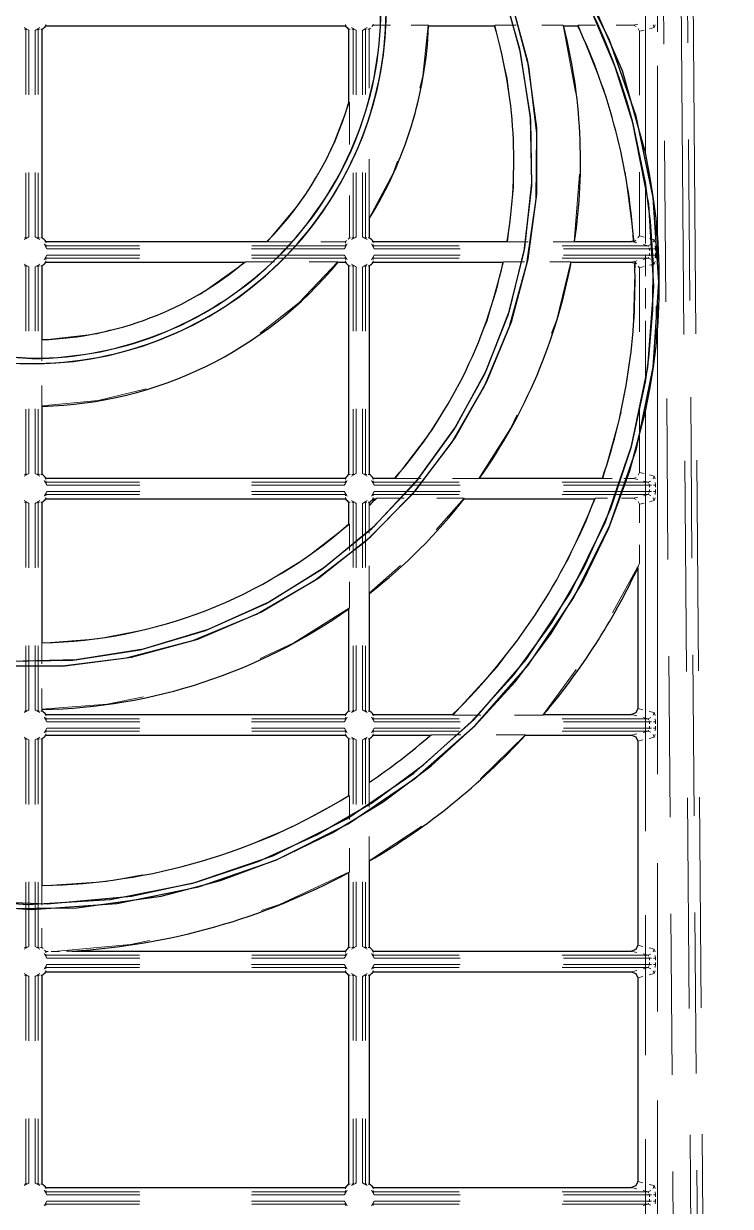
# Model space of a CAD drawing. Header units: millimetres. Extents: x 0 to 1989, y -338 to 950.
# Drawn here: x 420.7 to 537.3, y 606.2 to 801.2 of the extents above; entities that cross this region are included whole.
import ezdxf

# ---------------------------------------------------------------- set-up
doc = ezdxf.new("R2010")
doc.units = ezdxf.units.MM
doc.layers.add('DETAIL', color=8, linetype='Continuous')
doc.layers.add('FINE', color=9, linetype='Continuous')

msp = doc.modelspace()

# ---------------------------------------------------------------- linework, layer by layer
at = {"layer": 'DETAIL', "lineweight": 25}
for p, q in [((423.76, 765.87), (423.76, 800.29)), ((424.35, 800.88), (473.77, 800.88)), ((474.36, 788.26), (474.36, 800.29)), ((487.5, 800.88), (498.37, 800.88)), ((509.77, 800.88), (512.12, 800.88)), ((477.76, 765.87), (477.76, 769.12)), ((424.35, 765.28), (460.83, 765.28)), ((478.35, 765.28), (500.44, 765.28)), ((511.58, 765.28), (520.99, 765.28)), ((521.33, 765.34), (520.99, 765.28)), ((423.76, 749.11), (423.76, 761.29)), ((424.35, 761.88), (457.15, 761.88)), ((472.57, 761.88), (473.77, 761.88)), ((474.36, 726.87), (474.36, 761.29)), ((478.35, 761.88), (499.79, 761.88)), ((511.01, 761.88), (520.99, 761.88)), ((520.99, 761.88), (521.51, 761.74)), ((423.76, 726.87), (423.76, 738.1)), ((424.35, 726.28), (473.77, 726.28)), ((478.35, 726.28), (481.93, 726.28)), ((495.92, 726.28), (516.17, 726.28)), ((423.76, 699.1), (423.76, 722.29)), ((474.36, 718.71), (474.36, 722.29)), ((477.76, 721.85), (477.76, 722.29)), ((478.35, 722.88), (478.79, 722.88)), ((493.39, 722.88), (514.94, 722.88)), ((522, 711.44), (522, 688.28)), ((477.76, 687.87), (477.76, 707.25)), ((474.36, 687.87), (474.36, 704.73)), ((423.76, 687.87), (423.76, 688.1)), ((424.35, 687.28), (473.77, 687.28)), ((478.35, 687.28), (491.46, 687.28)), ((506.48, 687.28), (520.99, 687.28)), ((423.76, 659.1), (423.76, 683.29)), ((474.36, 673.94), (474.36, 683.29)), ((477.76, 676.13), (477.76, 683.29)), ((503.49, 683.88), (520.99, 683.88)), ((522, 682.89), (522, 649.28)), ((477.76, 648.87), (477.76, 663.15)), ((474.36, 648.87), (474.36, 661.24)), ((428.68, 648.28), (473.77, 648.28)), ((478.35, 648.28), (520.99, 648.28)), ((424.35, 644.88), (473.77, 644.88)), ((474.36, 609.87), (474.36, 644.29)), ((477.76, 609.87), (477.76, 644.29)), ((522, 643.89), (522, 610.28)), ((424.35, 609.28), (473.77, 609.28)), ((478.35, 609.28), (520.99, 609.28))]:
    msp.add_line(p, q, dxfattribs=at)
for points in [[(422.06, 746, 0.414214), (479.64, 803.58, 0.414214), (422.06, 861.16, 0.414214), (364.48, 803.58), (365.01, 795.81), (366.55, 788.35), (369.04, 781.26), (372.39, 774.62), (376.54, 768.49), (381.43, 762.95), (386.97, 758.07), (393.09, 753.91), (399.74, 750.56), (406.83, 748.07), (414.29, 746.53)], [(422.06, 746.03, 0.414214), (479.61, 803.58, 0.414214), (422.06, 861.13, 0.414214), (364.51, 803.58), (365.04, 795.82), (366.58, 788.36), (369.06, 781.27), (372.41, 774.63), (376.56, 768.5), (381.44, 762.97), (386.98, 758.09), (393.11, 753.93), (399.75, 750.58), (406.83, 748.1), (414.3, 746.56)]]:
    msp.add_lwpolyline(points, format="xyb", close=True, dxfattribs=at)
for points in [[(403.66, 859.06, 0.414214), (366.58, 785.18, 0.414213), (440.46, 748.11, 0.414213), (477.54, 821.98, 0.236853), (440.46, 859.06)], [(404.2, 859.21, 0.414214), (366.44, 785.72, 0.414216), (439.92, 747.96, 0.414215), (477.68, 821.45, 0.241883), (439.92, 859.21)], [(407.98, 656.96), (421.35, 655.99), (434.94, 656.81), (448.62, 659.5), (461.81, 664.01), (473.99, 670.1), (485.07, 677.63), (494.98, 686.44), (503.6, 696.38), (510.88, 707.31), (516.7, 719.08), (521, 731.52), (523.68, 744.5), (524.65, 757.87), (523.84, 771.46), (521.14, 785.14, 0.267903), (448.62, 857.66)], [(416.59, 695.3), (427.49, 695.3), (438.47, 696.76), (449.41, 699.74), (459.85, 704.17), (469.38, 709.83), (477.93, 716.59), (485.45, 724.32), (491.87, 732.89), (497.13, 742.19), (501.17, 752.07), (503.92, 762.42), (505.34, 773.11), (505.35, 784.01), (503.89, 795), (500.9, 805.93, 0.229634)], [(415.76, 695.39), (426.66, 695.27), (437.65, 696.62), (448.62, 699.5), (459.1, 703.82), (468.68, 709.38), (477.29, 716.05), (484.89, 723.7), (491.39, 732.21), (496.74, 741.45), (500.87, 751.29), (503.73, 761.61), (505.25, 772.29), (505.37, 783.18), (504.02, 794.17), (501.14, 805.14, 0.234883)], [(423.76, 800.29, 0.073471), (424.35, 800.88)], [(473.77, 800.88, 0.073509), (474.36, 800.29)], [(477.76, 769.12, 0.128937), (487.5, 800.88)], [(500.44, 765.28, 0.113601), (498.37, 800.88)], [(511.58, 765.28, 0.099449), (509.77, 800.88)], [(521.33, 765.34, 0.093062), (512.12, 800.88)], [(460.83, 765.28, 0.124211), (474.36, 788.26)], [(525.02, 748.04, 0.051047), (525.02, 769.12)], [(424.35, 765.28, 0.073393), (423.76, 765.87)], [(478.35, 765.28, 0.07365), (477.76, 765.87)], [(423.76, 738.1, 0.217001), (472.57, 761.88)], [(423.76, 749.11, 0.168677), (457.15, 761.88)], [(423.76, 761.29, 0.073581), (424.35, 761.88)], [(473.77, 761.88, 0.073324), (474.36, 761.29)], [(477.76, 761.29, 0.073616), (478.35, 761.88)], [(478.35, 726.28, 0.073719), (477.76, 726.87), (477.76, 761.29)], [(481.93, 726.28, 0.127277), (499.79, 761.88)], [(495.92, 726.28, 0.108069), (511.01, 761.88)], [(516.17, 726.28, 0.090845), (521.51, 761.74)], [(424.35, 726.28, 0.073463), (423.76, 726.87)], [(474.36, 726.87, 0.073419), (473.77, 726.28)], [(423.76, 722.29, 0.073627), (424.35, 722.88)], [(424.35, 722.88), (473.77, 722.88, 0.073509), (474.36, 722.29)], [(477.76, 721.85, 0.004449), (478.79, 722.88)], [(477.76, 722.29, 0.073662), (478.35, 722.88)], [(477.76, 707.25, 0.061288), (493.39, 722.88)], [(491.46, 687.28, 0.108408), (514.94, 722.88)], [(423.76, 699.1, 0.175945), (474.36, 718.71)], [(506.48, 687.28, 0.06525), (522, 711.44)], [(423.76, 688.1, 0.150469), (474.36, 704.73)], [(424.35, 687.28, 0.073324), (423.76, 687.87)], [(474.36, 687.87, 0.073639), (473.77, 687.28)], [(478.35, 687.28, 0.07358), (477.76, 687.87)], [(423.76, 683.29, 0.073361), (424.35, 683.88)], [(424.35, 683.88), (473.77, 683.88, 0.073463), (474.36, 683.29)], [(477.76, 676.13, 0.031872), (487.79, 683.88)], [(477.76, 683.29, 0.073396), (478.35, 683.88), (487.79, 683.88)], [(477.76, 663.15, 0.075179), (503.49, 683.88)], [(423.76, 659.1, 0.134911), (474.36, 673.94)], [(428.68, 648.28, 0.108704), (474.36, 661.24)], [(474.36, 648.87, 0.073373), (473.77, 648.28)], [(478.35, 648.28, 0.07365), (477.76, 648.87)], [(423.76, 609.87), (423.76, 644.29, 0.073581), (424.35, 644.88)], [(473.77, 644.88, 0.073555), (474.36, 644.29)], [(477.76, 644.29, 0.073616), (478.35, 644.88)], [(424.35, 609.28, 0.073463), (423.76, 609.87)], [(474.36, 609.87, 0.073419), (473.77, 609.28)], [(478.35, 609.28, 0.073719), (477.76, 609.87)]]:
    msp.add_lwpolyline(points, format="xyb", dxfattribs=at)
for points in [[(523.29, 775), (521.23, 784.71), (518.27, 794.07), (514.47, 803.03), (509.86, 811.54), (504.49, 819.55), (498.4, 827.01), (491.65, 833.87), (484.27, 840.08), (476.32, 845.59), (467.82, 850.35), (458.84, 854.31), (449.41, 857.42)], [(408.04, 656.11), (422.06, 655.16), (436.08, 656.11), (449.54, 658.86), (462.29, 663.3), (474.24, 669.29), (485.24, 676.73), (495.17, 685.47), (503.92, 695.41), (511.35, 706.41), (517.35, 718.35), (521.78, 731.11), (524.54, 744.56), (525.48, 758.58), (524.53, 772.54), (521.76, 785.94), (517.3, 798.68), (511.28, 810.61)], [(523.29, 779.89), (519.48, 793.42), (514.01, 806.02)], [(417.87, 696.1), (428.83, 696.27), (439.92, 697.96), (450.69, 701.12), (460.7, 705.59), (469.88, 711.25), (478.16, 717.99), (485.45, 725.68), (491.68, 734.22), (496.78, 743.47), (500.68, 753.33), (503.29, 763.67), (504.55, 774.39), (504.37, 785.35), (502.68, 796.45), (500.59, 804.12)], [(418.42, 696.1), (429.38, 696.35), (440.46, 698.11), (451.2, 701.34), (461.18, 705.87), (470.32, 711.59), (478.55, 718.39), (485.78, 726.13), (491.96, 734.7), (497, 743.99), (500.82, 753.87), (503.36, 764.23), (504.55, 774.94), (504.3, 785.9), (502.54, 796.98), (500.42, 804.55)], [(525.02, 769.12), (524.51, 773.05), (523.96, 776.46), (523.29, 779.89)], [(523.29, 742.17), (523.85, 746.13), (524.49, 754.1), (524.53, 762.16), (524.11, 768.6), (523.29, 775)], [(523.29, 737.28), (524.05, 741.2), (524.59, 744.62), (525.02, 748.04)], [(411, 656.61), (424.6, 656.05), (438.48, 657.35), (449.14, 659.67), (459.36, 663.06), (469.08, 667.46), (478.22, 672.81), (486.73, 679.05), (494.54, 686.1), (501.6, 693.91), (507.83, 702.42), (513.18, 711.57), (517.58, 721.28), (520.97, 731.5), (523.29, 742.17)], [(415.71, 655.31), (429.44, 655.39), (443.36, 657.35), (453.19, 659.93), (462.61, 663.42), (471.57, 667.76), (480.01, 672.92), (487.91, 678.83), (495.19, 685.46), (501.81, 692.74), (507.72, 700.63), (512.88, 709.08), (517.22, 718.03), (520.71, 727.45), (523.29, 737.28)], [(522, 688.28), (521.71, 687.57), (520.99, 687.28)], [(520.99, 683.88), (521.71, 683.59), (522, 682.89)], [(522, 649.28), (521.71, 648.57), (520.99, 648.28)], [(478.35, 644.88), (520.99, 644.88), (521.71, 644.59), (522, 643.89)], [(522, 610.28), (521.71, 609.57), (520.99, 609.28)]]:
    msp.add_lwpolyline(points, dxfattribs=at)
at = {"layer": 'FINE', "lineweight": 9}
for p, q in [((530.76, 854.26), (531.59, 750.07)), ((526.1, 824.38), (526.31, 797.82)), ((530.27, 798.05), (530.06, 824.6)), ((525.27, 809.19), (525.27, 799.87)), ((523.29, 779.89), (523.29, 803.69)), ((420.76, 800.56), (421.54, 800.14)), ((420.83, 800.29), (421.04, 800.29)), ((421.04, 800.29), (421.04, 789.53)), ((421.54, 800.14), (421.38, 800.17)), ((421.54, 789.48), (421.54, 800.14)), ((422.58, 800.14), (423.36, 800.56)), ((422.58, 800.14), (422.58, 789.48)), ((423.08, 789.53), (423.08, 800.29)), ((423.29, 800.29), (423.08, 800.29)), ((423.76, 800.29), (423.55, 800.29)), ((424.35, 801.1), (424.35, 800.88)), ((473.77, 800.88), (473.77, 801.1)), ((474.36, 800.29), (474.57, 800.29)), ((474.76, 800.56), (475.54, 800.14)), ((474.83, 800.29), (475.04, 800.29)), ((475.04, 800.29), (475.04, 789.53)), ((475.54, 800.14), (475.38, 800.17)), ((475.54, 789.48), (475.54, 800.14)), ((476.58, 800.14), (477.36, 800.56)), ((476.58, 800.14), (476.58, 789.48)), ((477.08, 789.53), (477.08, 800.29)), ((477.27, 800.29), (477.08, 800.29)), ((477.69, 800.29), (477.5, 800.29)), ((477.69, 800.29), (477.91, 800.48)), ((477.69, 790.55), (477.69, 800.29)), ((478.16, 800.73), (478.36, 800.95)), ((478.35, 801.14), (478.36, 800.95)), ((478.36, 800.95), (481.19, 800.95)), ((484.6, 800.95), (487.44, 800.95)), ((487.46, 800.93), (487.44, 800.95)), ((487.5, 800.88), (487.48, 800.91)), ((498.37, 800.88), (498.38, 800.91)), ((498.4, 800.93), (498.42, 800.95)), ((498.42, 800.95), (501.94, 800.95)), ((506.16, 800.95), (509.68, 800.95)), ((509.68, 800.95), (511.73, 789.89)), ((509.71, 800.93), (509.68, 800.95)), ((509.77, 800.88), (509.74, 800.91)), ((512.12, 800.88), (512.13, 800.91)), ((512.15, 800.93), (512.16, 800.95)), ((512.16, 800.95), (516.44, 790.18)), ((512.16, 800.95), (515.01, 800.95)), ((518.43, 800.95), (521.28, 800.95)), ((522.04, 801.14), (521.28, 800.95)), ((521.72, 800.77), (521.28, 800.95)), ((522.28, 799.96), (522.1, 800.4)), ((522.28, 799.96), (523.05, 800.15)), ((522.28, 799.96), (522.28, 789.41)), ((523.96, 800.38), (524.73, 800.57)), ((524.73, 800.57), (524.55, 801)), ((524.73, 800.57), (524.87, 801.02)), ((474.43, 788.25), (471.4, 780.38)), ((474.38, 788.26), (474.36, 788.26)), ((474.43, 788.25), (474.41, 788.25)), ((474.43, 781.26), (474.43, 788.25)), ((530.61, 755.56), (530.4, 782.12)), ((526.44, 781.89), (526.65, 755.34)), ((477.69, 769.14), (477.69, 778.87)), ((421.04, 776.63), (421.04, 765.87)), ((421.54, 766.03), (421.54, 776.69)), ((422.58, 776.69), (422.58, 766.03)), ((423.08, 765.87), (423.08, 776.63)), ((475.04, 776.63), (475.04, 765.87)), ((475.54, 766.03), (475.54, 776.69)), ((476.58, 776.69), (476.58, 766.03)), ((477.08, 765.87), (477.08, 776.63)), ((512.42, 776.42), (511.5, 765.21)), ((519.92, 776.72), (521.41, 765.22)), ((522.28, 776.75), (522.28, 766.21)), ((523.29, 764.95), (523.29, 775)), ((474.43, 765.88), (474.43, 772.87)), ((466.28, 771.67), (460.86, 765.21)), ((477.69, 769.14), (477.71, 769.13)), ((477.74, 769.12), (477.76, 769.12)), ((525.02, 762.53), (525.02, 769.12)), ((421.54, 766.03), (420.76, 765.6)), ((421.04, 765.87), (420.83, 765.87)), ((422.58, 766.03), (422.74, 765.99)), ((423.36, 765.6), (422.58, 766.03)), ((423.08, 765.87), (423.29, 765.87)), ((423.55, 765.87), (423.76, 765.87)), ((424.51, 764.1), (424.08, 764.88)), ((424.35, 765.07), (424.35, 765.28)), ((424.35, 764.6), (424.35, 764.81)), ((439.8, 764.6), (424.35, 764.6)), ((473.77, 764.6), (458.33, 764.6)), ((460.83, 765.28), (460.84, 765.26)), ((460.85, 765.23), (460.86, 765.21)), ((460.86, 765.21), (464.89, 765.21)), ((469.73, 765.21), (473.77, 765.21)), ((474.04, 764.88), (473.61, 764.1)), ((473.96, 765.44), (473.77, 765.21)), ((473.77, 765.21), (473.77, 765.02)), ((473.77, 764.79), (473.77, 764.6)), ((474.43, 765.88), (474.21, 765.69)), ((474.62, 765.88), (474.43, 765.88)), ((475.54, 766.03), (474.76, 765.6)), ((475.04, 765.87), (474.85, 765.88)), ((476.58, 766.03), (476.74, 765.99)), ((477.36, 765.6), (476.58, 766.03)), ((477.08, 765.87), (477.29, 765.87)), ((477.55, 765.87), (477.76, 765.87)), ((478.51, 764.1), (478.08, 764.88)), ((478.35, 765.07), (478.35, 765.28)), ((500.44, 765.28), (500.46, 765.26)), ((500.48, 765.23), (500.5, 765.21)), ((500.5, 765.21), (503.94, 765.21)), ((508.06, 765.21), (511.5, 765.21)), ((511.52, 765.23), (511.5, 765.21)), ((511.58, 765.28), (511.55, 765.26)), ((520.99, 765.28), (521.85, 765.07)), ((521.33, 765.34), (521.36, 765.3)), ((522.01, 765.9), (522.28, 766.21)), ((523.05, 766.02), (522.28, 766.21)), ((523.74, 764.6), (524.18, 764.78)), ((523.74, 764.6), (523.8, 764.44)), ((524.73, 765.6), (523.96, 765.79)), ((524.55, 765.16), (524.73, 765.6)), ((524.87, 765.14), (524.73, 765.6)), ((524.93, 764.1), (524.9, 764.57)), ((424.08, 762.28), (424.51, 763.06)), ((424.35, 762.56), (439.8, 762.56)), ((424.35, 762.56), (424.35, 762.35)), ((424.51, 763.06), (424.47, 762.91)), ((424.51, 764.1), (439.85, 764.1)), ((439.85, 763.06), (424.51, 763.06)), ((458.27, 764.1), (473.61, 764.1)), ((473.61, 763.06), (458.27, 763.06)), ((458.33, 762.56), (473.77, 762.56)), ((473.61, 764.1), (473.65, 764.26)), ((473.61, 763.06), (474.04, 762.28)), ((473.77, 762.35), (473.77, 762.56)), ((478.08, 762.28), (478.51, 763.06)), ((478.35, 762.56), (478.35, 762.35)), ((478.35, 762.56), (492.54, 762.56)), ((478.51, 763.06), (478.47, 762.91)), ((478.51, 764.1), (492.7, 764.1)), ((492.7, 763.06), (478.51, 763.06)), ((523.94, 763.06), (509.74, 763.06)), ((523.29, 759.59), (523.29, 762.94)), ((523.8, 762.72), (523.74, 762.56)), ((524.18, 762.38), (523.74, 762.56)), ((523.88, 764.26), (523.94, 764.1)), ((523.94, 763.06), (523.88, 762.91)), ((524.25, 764.1), (523.94, 764.1)), ((523.94, 763.39), (523.94, 763.06)), ((524.25, 763.06), (523.94, 763.06)), ((524.93, 764.1), (524.62, 764.1)), ((524.93, 763.06), (524.62, 763.06)), ((524.9, 762.59), (524.93, 763.06)), ((524.93, 763.78), (524.93, 764.1)), ((524.93, 763.06), (524.93, 763.39)), ((420.76, 761.56), (421.54, 761.14)), ((420.83, 761.29), (421.04, 761.29)), ((421.04, 761.29), (421.04, 750.53)), ((421.54, 761.14), (421.38, 761.17)), ((421.54, 750.48), (421.54, 761.14)), ((422.58, 761.14), (423.36, 761.56)), ((422.58, 761.14), (422.58, 750.48)), ((423.08, 750.53), (423.08, 761.29)), ((423.29, 761.29), (423.08, 761.29)), ((423.76, 761.29), (423.55, 761.29)), ((424.35, 762.1), (424.35, 761.88)), ((457.15, 761.88), (457.21, 761.91)), ((457.28, 761.93), (457.34, 761.95)), ((457.34, 761.95), (462.09, 761.95)), ((467.79, 761.95), (472.54, 761.95)), ((472.55, 761.93), (472.54, 761.95)), ((472.57, 761.88), (472.56, 761.91)), ((473.77, 761.88), (473.77, 762.1)), ((474.36, 761.29), (474.57, 761.29)), ((474.76, 761.56), (475.54, 761.14)), ((474.83, 761.29), (475.04, 761.29)), ((475.04, 761.29), (475.04, 750.53)), ((475.54, 761.14), (475.38, 761.17)), ((475.54, 750.48), (475.54, 761.14)), ((476.58, 761.14), (477.36, 761.56)), ((476.58, 761.14), (476.58, 750.48)), ((477.29, 761.29), (477.08, 761.29)), ((477.08, 750.53), (477.08, 761.29)), ((477.76, 761.29), (477.55, 761.29)), ((478.35, 762.1), (478.35, 761.88)), ((499.79, 761.88), (499.81, 761.91)), ((499.85, 761.93), (499.87, 761.95)), ((499.87, 761.95), (503.33, 761.95)), ((507.49, 761.95), (510.95, 761.95)), ((510.97, 761.93), (510.95, 761.95)), ((511.01, 761.88), (510.99, 761.91)), ((521.85, 762.1), (520.99, 761.88)), ((521.57, 761.91), (521.26, 750.58)), ((521.53, 761.79), (521.51, 761.74)), ((521.57, 761.91), (521.55, 761.86)), ((521.8, 761.61), (521.57, 761.91)), ((522.28, 760.96), (522.06, 761.25)), ((522.28, 760.96), (523.05, 761.15)), ((522.28, 760.96), (522.28, 750.41)), ((523.96, 761.38), (524.73, 761.57)), ((524.73, 761.57), (524.55, 762)), ((524.73, 761.57), (524.87, 762.02)), ((523.29, 754.23), (523.29, 757.58)), ((525.02, 748.04), (525.02, 754.63)), ((523.29, 742.17), (523.29, 752.22)), ((423.69, 749.04), (423.71, 749.06)), ((423.69, 745.64), (423.69, 749.04)), ((423.74, 749.09), (423.76, 749.11)), ((423.69, 738.17), (423.69, 741.57)), ((526.78, 739.4), (526.99, 712.85)), ((530.95, 713.07), (530.74, 739.63)), ((421.04, 737.63), (421.04, 726.87)), ((421.54, 727.03), (421.54, 737.69)), ((422.58, 737.69), (422.58, 727.03)), ((423.08, 726.87), (423.08, 737.63)), ((423.69, 738.17), (423.71, 738.15)), ((423.74, 738.13), (423.76, 738.1)), ((475.04, 737.63), (475.04, 726.87)), ((475.54, 727.03), (475.54, 737.69)), ((476.58, 737.69), (476.58, 727.03)), ((477.08, 726.87), (477.08, 737.63)), ((522.28, 737.75), (522.28, 727.21)), ((523.29, 668.03), (523.29, 737.28)), ((519.25, 737.13), (516.22, 726.21)), ((530.05, 694.39), (529.78, 729.12)), ((531.76, 729.24), (532.03, 694.51)), ((421.54, 727.03), (420.76, 726.6)), ((421.04, 726.87), (420.83, 726.87)), ((422.58, 727.03), (422.74, 726.99)), ((423.36, 726.6), (422.58, 727.03)), ((423.08, 726.87), (423.29, 726.87)), ((423.55, 726.87), (423.76, 726.87)), ((424.51, 725.1), (424.08, 725.88)), ((424.35, 726.07), (424.35, 726.28)), ((424.35, 725.6), (424.35, 725.81)), ((439.8, 725.6), (424.35, 725.6)), ((473.77, 725.6), (458.33, 725.6)), ((474.04, 725.88), (473.61, 725.1)), ((473.77, 726.28), (473.77, 726.07)), ((473.77, 725.81), (473.77, 725.6)), ((474.57, 726.87), (474.36, 726.87)), ((475.54, 727.03), (474.76, 726.6)), ((475.04, 726.87), (474.83, 726.87)), ((476.58, 727.03), (476.74, 726.99)), ((477.36, 726.6), (476.58, 727.03)), ((477.08, 726.87), (477.29, 726.87)), ((477.55, 726.87), (477.76, 726.87)), ((478.51, 725.1), (478.08, 725.88)), ((478.35, 726.07), (478.35, 726.28)), ((478.35, 725.6), (478.35, 725.81)), ((492.54, 725.6), (478.35, 725.6)), ((481.93, 726.28), (481.94, 726.26)), ((481.96, 726.23), (481.97, 726.21)), ((481.97, 726.21), (486.28, 726.21)), ((491.46, 726.21), (495.78, 726.21)), ((495.82, 726.23), (495.78, 726.21)), ((495.92, 726.28), (495.87, 726.26)), ((516.17, 726.28), (516.19, 726.26)), ((516.21, 726.23), (516.22, 726.21)), ((516.22, 726.21), (517.8, 726.21)), ((521.28, 726.21), (521.72, 726.39)), ((522.1, 726.76), (522.28, 727.21)), ((523.05, 727.02), (522.28, 727.21)), ((523.74, 725.6), (524.18, 725.78)), ((523.74, 725.6), (523.8, 725.44)), ((524.73, 726.6), (523.96, 726.79)), ((524.55, 726.16), (524.73, 726.6)), ((524.87, 726.14), (524.73, 726.6)), ((524.93, 725.1), (524.9, 725.57)), ((424.08, 723.28), (424.51, 724.06)), ((424.35, 723.56), (439.8, 723.56)), ((424.35, 723.56), (424.35, 723.35)), ((424.51, 724.06), (424.47, 723.91)), ((424.51, 725.1), (439.85, 725.1)), ((439.85, 724.06), (424.51, 724.06)), ((458.27, 725.1), (473.61, 725.1)), ((473.61, 724.06), (458.27, 724.06)), ((458.33, 723.56), (473.77, 723.56)), ((473.61, 725.1), (473.65, 725.26)), ((473.61, 724.06), (474.04, 723.28)), ((473.77, 723.35), (473.77, 723.56)), ((478.08, 723.28), (478.51, 724.06)), ((478.35, 723.56), (492.54, 723.56)), ((478.35, 723.56), (478.35, 723.35)), ((478.51, 724.06), (478.47, 723.91)), ((478.51, 725.1), (492.7, 725.1)), ((492.7, 724.06), (478.51, 724.06)), ((509.56, 723.56), (523.74, 723.56)), ((509.74, 725.1), (523.94, 725.1)), ((523.74, 723.56), (522.97, 723.37)), ((523.8, 723.72), (523.74, 723.56)), ((524.18, 723.38), (523.74, 723.56)), ((523.88, 725.26), (523.94, 725.1)), ((523.94, 724.06), (523.88, 723.91)), ((524.25, 725.1), (523.94, 725.1)), ((523.94, 725.1), (523.94, 724.78)), ((524.25, 724.06), (523.94, 724.06)), ((524.93, 725.1), (524.62, 725.1)), ((524.93, 724.06), (524.62, 724.06)), ((524.9, 723.59), (524.93, 724.06)), ((524.93, 724.78), (524.93, 725.1)), ((524.93, 724.06), (524.93, 724.39)), ((420.76, 722.56), (421.54, 722.14)), ((420.83, 722.29), (421.04, 722.29)), ((421.04, 722.29), (421.04, 711.53)), ((421.54, 722.14), (421.38, 722.17)), ((421.54, 711.48), (421.54, 722.14)), ((422.58, 722.14), (423.36, 722.56)), ((422.58, 722.14), (422.58, 711.48)), ((423.08, 711.53), (423.08, 722.29)), ((423.29, 722.29), (423.08, 722.29)), ((423.76, 722.29), (423.55, 722.29)), ((424.35, 723.1), (424.35, 722.88)), ((473.77, 722.88), (473.77, 723.1)), ((474.36, 722.29), (474.57, 722.29)), ((474.76, 722.56), (475.54, 722.14)), ((474.83, 722.29), (475.04, 722.29)), ((475.04, 722.29), (475.04, 711.53)), ((475.54, 722.14), (475.38, 722.17)), ((475.54, 711.48), (475.54, 722.14)), ((476.58, 722.14), (477.36, 722.56)), ((476.58, 722.14), (476.58, 711.48)), ((477.08, 711.53), (477.08, 722.29)), ((477.29, 722.29), (477.08, 722.29)), ((477.76, 722.29), (477.55, 722.29)), ((478.09, 722.08), (477.69, 721.69)), ((477.74, 721.8), (477.76, 721.85)), ((478.35, 723.1), (478.35, 722.88)), ((478.95, 722.95), (478.56, 722.56)), ((478.79, 722.88), (478.84, 722.91)), ((478.9, 722.93), (478.95, 722.95)), ((478.95, 722.95), (483.45, 722.95)), ((493.36, 722.95), (488.76, 717.76)), ((488.86, 722.95), (493.36, 722.95)), ((493.37, 722.93), (493.36, 722.95)), ((493.39, 722.88), (493.38, 722.91)), ((514.94, 722.88), (514.97, 722.91)), ((515.01, 722.93), (515.04, 722.95)), ((515.04, 722.95), (516.99, 722.95)), ((519.33, 722.95), (521.28, 722.95)), ((522.04, 723.14), (521.28, 722.95)), ((521.72, 722.77), (521.28, 722.95)), ((522.28, 721.96), (522.1, 722.4)), ((522.28, 721.96), (523.05, 722.15)), ((522.28, 721.96), (522.28, 718.91)), ((523.96, 722.38), (524.73, 722.57)), ((524.73, 722.57), (524.55, 723)), ((524.73, 722.57), (524.87, 723.02)), ((474.38, 718.7), (474.36, 718.71)), ((474.43, 718.68), (474.41, 718.69)), ((474.43, 714.36), (474.43, 718.68)), ((522.28, 715.25), (522.28, 712.21)), ((482.89, 711.88), (477.69, 707.29)), ((522.28, 712.21), (517.82, 704.06)), ((522.19, 711.97), (522.28, 712.21)), ((477.69, 707.29), (477.69, 711.79)), ((522, 711.44), (522.09, 711.68)), ((474.43, 704.86), (474.43, 709.18)), ((477.69, 707.29), (477.71, 707.28)), ((477.74, 707.26), (477.76, 707.25)), ((474.38, 704.77), (474.36, 704.73)), ((474.43, 704.86), (474.41, 704.82)), ((421.04, 698.63), (421.04, 687.87)), ((421.54, 688.03), (421.54, 698.69)), ((422.58, 698.69), (422.58, 688.03)), ((423.08, 687.87), (423.08, 698.63)), ((423.74, 699.08), (423.76, 699.1)), ((475.04, 698.63), (475.04, 687.87)), ((475.54, 688.03), (475.54, 698.69)), ((476.58, 698.69), (476.58, 688.03)), ((477.08, 687.87), (477.08, 698.63)), ((527.11, 696.92), (527.33, 670.36)), ((531.29, 670.59), (531.08, 697.14)), ((511.84, 694.69), (506.33, 687.21)), ((423.69, 688.17), (423.69, 691.56)), ((421.54, 688.03), (420.76, 687.6)), ((421.04, 687.87), (420.83, 687.87)), ((422.58, 688.03), (422.74, 687.99)), ((423.36, 687.6), (422.58, 688.03)), ((423.08, 687.87), (423.29, 687.87)), ((423.55, 687.87), (423.76, 687.87)), ((423.69, 688.17), (423.71, 688.14)), ((423.74, 688.12), (423.76, 688.1)), ((424.51, 686.1), (424.08, 686.88)), ((424.35, 687.07), (424.35, 687.28)), ((424.35, 686.6), (424.35, 686.81)), ((439.8, 686.6), (424.35, 686.6)), ((473.77, 686.6), (458.33, 686.6)), ((474.04, 686.88), (473.61, 686.1)), ((473.77, 687.28), (473.77, 687.07)), ((473.77, 686.81), (473.77, 686.6)), ((474.57, 687.87), (474.36, 687.87)), ((475.54, 688.03), (474.76, 687.6)), ((475.04, 687.87), (474.83, 687.87)), ((476.58, 688.03), (476.74, 687.99)), ((477.36, 687.6), (476.58, 688.03)), ((477.08, 687.87), (477.29, 687.87)), ((477.55, 687.87), (477.76, 687.87)), ((478.51, 686.1), (478.08, 686.88)), ((478.35, 687.07), (478.35, 687.28)), ((491.46, 687.28), (491.47, 687.26)), ((491.48, 687.23), (491.49, 687.21)), ((491.49, 687.21), (496.13, 687.21)), ((501.69, 687.21), (506.33, 687.21)), ((506.37, 687.23), (506.33, 687.21)), ((506.48, 687.28), (506.43, 687.26)), ((520.99, 687.28), (521.85, 687.07)), ((522.85, 688.06), (522, 688.28)), ((523.74, 686.6), (524.18, 686.78)), ((523.74, 686.6), (523.8, 686.44)), ((524.73, 687.6), (523.88, 687.81)), ((524.55, 687.16), (524.73, 687.6)), ((524.87, 687.14), (524.73, 687.6)), ((524.93, 686.1), (524.9, 686.57)), ((424.08, 684.28), (424.51, 685.06)), ((424.35, 684.56), (424.35, 684.35)), ((424.35, 684.56), (439.8, 684.56)), ((424.51, 685.06), (424.47, 684.91)), ((424.51, 686.1), (439.85, 686.1)), ((439.85, 685.06), (424.51, 685.06)), ((458.27, 686.1), (473.61, 686.1)), ((473.61, 685.06), (458.27, 685.06)), ((458.33, 684.56), (473.77, 684.56)), ((473.61, 686.1), (473.65, 686.26)), ((473.61, 685.06), (474.04, 684.28)), ((473.77, 684.35), (473.77, 684.56)), ((478.08, 684.28), (478.51, 685.06)), ((478.35, 684.56), (492.54, 684.56)), ((478.35, 684.56), (478.35, 684.35)), ((478.51, 685.06), (478.47, 684.91)), ((478.51, 686.1), (492.7, 686.1)), ((492.7, 685.06), (478.51, 685.06)), ((523.94, 685.06), (509.74, 685.06)), ((523.8, 684.72), (523.74, 684.56)), ((524.18, 684.38), (523.74, 684.56)), ((523.88, 686.26), (523.94, 686.1)), ((523.94, 685.06), (523.88, 684.91)), ((523.94, 686.1), (524.25, 686.1)), ((523.94, 685.39), (523.94, 685.06)), ((523.94, 685.06), (524.25, 685.06)), ((524.62, 686.1), (524.93, 686.1)), ((524.62, 685.06), (524.93, 685.06)), ((524.9, 684.59), (524.93, 685.06)), ((524.93, 685.78), (524.93, 686.1)), ((524.93, 685.06), (524.93, 685.39)), ((420.76, 683.56), (421.54, 683.14)), ((420.83, 683.29), (421.04, 683.29)), ((421.04, 683.29), (421.04, 672.53)), ((421.54, 683.14), (421.38, 683.17)), ((421.54, 672.48), (421.54, 683.14)), ((422.58, 683.14), (423.36, 683.56)), ((422.58, 683.14), (422.58, 672.48)), ((423.08, 672.53), (423.08, 683.29)), ((423.29, 683.29), (423.08, 683.29)), ((423.76, 683.29), (423.55, 683.29)), ((424.35, 684.1), (424.35, 683.88)), ((473.77, 683.88), (473.77, 684.1)), ((474.36, 683.29), (474.57, 683.29)), ((474.76, 683.56), (475.54, 683.14)), ((474.83, 683.29), (475.04, 683.29)), ((475.04, 683.29), (475.04, 672.53)), ((475.54, 683.14), (475.38, 683.17)), ((475.54, 672.48), (475.54, 683.14)), ((476.58, 683.14), (477.36, 683.56)), ((476.58, 683.14), (476.58, 672.48)), ((477.08, 672.53), (477.08, 683.29)), ((477.29, 683.29), (477.08, 683.29)), ((477.76, 683.29), (477.55, 683.29)), ((478.35, 684.1), (478.35, 683.88)), ((487.97, 683.95), (484.84, 681.36)), ((487.79, 683.88), (487.85, 683.91)), ((503.46, 683.95), (496.07, 676.67)), ((498.62, 683.95), (503.46, 683.95)), ((503.47, 683.93), (503.46, 683.95)), ((503.49, 683.88), (503.48, 683.91)), ((521.85, 684.1), (520.99, 683.88)), ((522, 682.89), (522.85, 683.1)), ((523.88, 683.35), (524.73, 683.57)), ((524.73, 683.57), (524.55, 684)), ((524.73, 683.57), (524.87, 684.02)), ((480.98, 678.38), (477.69, 676)), ((477.74, 676.09), (477.76, 676.13)), ((474.38, 673.92), (474.36, 673.94)), ((474.43, 673.9), (474.41, 673.91)), ((474.43, 669.98), (474.43, 673.9)), ((530.5, 638.83), (530.22, 673.56)), ((532.2, 673.67), (532.48, 638.94)), ((486.38, 668.86), (477.69, 663.19)), ((477.69, 663.19), (477.69, 667.19)), ((474.43, 661.36), (474.43, 665.28)), ((477.69, 663.19), (477.71, 663.17)), ((477.74, 663.16), (477.76, 663.15)), ((474.38, 661.28), (474.36, 661.24)), ((474.43, 661.36), (474.41, 661.32)), ((525.27, 662.77), (525.27, 638.3)), ((421.04, 659.63), (421.04, 648.87)), ((421.54, 649.03), (421.54, 659.69)), ((422.58, 659.69), (422.58, 649.03)), ((423.08, 648.87), (423.08, 659.63)), ((475.04, 659.63), (475.04, 648.87)), ((475.54, 649.03), (475.54, 659.69)), ((476.58, 659.69), (476.58, 649.03)), ((477.08, 648.87), (477.08, 659.63)), ((423.69, 659.03), (423.71, 659.05)), ((423.69, 655.85), (423.69, 659.03)), ((423.74, 659.07), (423.76, 659.1)), ((523.29, 631.1), (523.29, 654.19)), ((527.45, 654.43), (527.67, 627.87)), ((531.63, 628.1), (531.41, 654.65)), ((423.69, 648.88), (423.69, 652.05)), ((421.54, 649.03), (420.76, 648.6)), ((421.04, 648.87), (420.85, 648.88)), ((422.58, 649.03), (422.74, 648.99)), ((423.36, 648.6), (422.58, 649.03)), ((423.08, 648.87), (423.27, 648.88)), ((423.5, 648.88), (423.69, 648.88)), ((423.91, 648.69), (423.69, 648.88)), ((424.51, 647.1), (424.08, 647.88)), ((424.36, 648.21), (424.16, 648.44)), ((424.35, 648.02), (424.36, 648.21)), ((424.35, 647.6), (424.35, 647.79)), ((439.8, 647.6), (424.35, 647.6)), ((424.36, 648.21), (424.76, 648.21)), ((425.25, 648.21), (425.66, 648.21)), ((426.6, 648.23), (425.66, 648.21)), ((428.68, 648.28), (427.74, 648.26)), ((473.77, 647.6), (458.33, 647.6)), ((474.04, 647.88), (473.61, 647.1)), ((473.77, 648.28), (473.77, 648.07)), ((473.77, 647.81), (473.77, 647.6)), ((474.57, 648.87), (474.36, 648.87)), ((475.54, 649.03), (474.76, 648.6)), ((475.04, 648.87), (474.83, 648.87)), ((476.58, 649.03), (476.74, 648.99)), ((477.36, 648.6), (476.58, 649.03)), ((477.08, 648.87), (477.29, 648.87)), ((477.55, 648.87), (477.76, 648.87)), ((478.51, 647.1), (478.08, 647.88)), ((478.35, 648.07), (478.35, 648.28)), ((478.35, 647.6), (478.35, 647.81)), ((492.54, 647.6), (478.35, 647.6)), ((523.74, 647.6), (509.56, 647.6)), ((520.99, 648.28), (521.85, 648.07)), ((522.85, 649.06), (522, 649.28)), ((522.88, 647.81), (523.74, 647.6)), ((523.74, 647.6), (524.18, 647.78)), ((523.74, 647.6), (523.8, 647.44)), ((524.73, 648.6), (523.88, 648.81)), ((524.55, 648.16), (524.73, 648.6)), ((524.87, 648.14), (524.73, 648.6)), ((524.93, 647.1), (524.9, 647.57)), ((424.08, 645.28), (424.51, 646.06)), ((424.35, 645.57), (439.8, 645.57)), ((424.35, 645.57), (424.35, 645.35)), ((424.51, 646.06), (424.47, 645.91)), ((424.51, 647.1), (439.85, 647.1)), ((439.85, 646.06), (424.51, 646.06)), ((458.27, 647.1), (473.61, 647.1)), ((473.61, 646.06), (458.27, 646.06)), ((458.33, 645.57), (473.77, 645.57)), ((473.61, 647.1), (473.65, 647.26)), ((473.61, 646.06), (474.04, 645.28)), ((473.77, 645.35), (473.77, 645.57)), ((478.08, 645.28), (478.51, 646.06)), ((478.35, 645.57), (492.54, 645.57)), ((478.35, 645.57), (478.35, 645.35)), ((478.51, 646.06), (478.47, 645.91)), ((478.51, 647.1), (492.7, 647.1)), ((492.7, 646.06), (478.51, 646.06)), ((509.56, 645.57), (523.74, 645.57)), ((523.94, 646.06), (509.74, 646.06)), ((523.74, 645.57), (522.88, 645.35)), ((523.8, 645.72), (523.74, 645.57)), ((524.18, 645.38), (523.74, 645.57)), ((523.88, 647.25), (523.94, 647.1)), ((523.94, 646.06), (523.88, 645.91)), ((524.25, 647.1), (523.94, 647.1)), ((523.94, 646.39), (523.94, 646.06)), ((524.25, 646.06), (523.94, 646.06)), ((524.93, 647.1), (524.62, 647.1)), ((524.93, 646.06), (524.62, 646.06)), ((524.9, 645.59), (524.93, 646.06)), ((524.93, 646.78), (524.93, 647.1)), ((524.93, 646.06), (524.93, 646.39)), ((420.76, 644.56), (421.54, 644.14)), ((420.83, 644.29), (421.04, 644.29)), ((421.04, 644.29), (421.04, 633.53)), ((421.54, 644.14), (421.38, 644.17)), ((421.54, 633.48), (421.54, 644.14)), ((422.58, 644.14), (423.36, 644.56)), ((422.58, 644.14), (422.58, 633.48)), ((423.08, 633.53), (423.08, 644.29)), ((423.29, 644.29), (423.08, 644.29)), ((423.76, 644.29), (423.55, 644.29)), ((424.35, 645.1), (424.35, 644.88)), ((473.77, 644.88), (473.77, 645.1)), ((474.36, 644.29), (474.57, 644.29)), ((474.76, 644.56), (475.54, 644.14)), ((474.83, 644.29), (475.04, 644.29)), ((475.04, 644.29), (475.04, 633.53)), ((475.54, 644.14), (475.38, 644.17)), ((475.54, 633.48), (475.54, 644.14)), ((476.58, 644.14), (477.36, 644.56)), ((476.58, 644.14), (476.58, 633.48)), ((477.29, 644.29), (477.08, 644.29)), ((477.08, 633.53), (477.08, 644.29)), ((477.76, 644.29), (477.55, 644.29)), ((478.35, 645.1), (478.35, 644.88)), ((521.85, 645.1), (520.99, 644.88)), ((522, 643.89), (522.85, 644.1)), ((523.88, 644.35), (524.73, 644.57)), ((524.73, 644.57), (524.55, 645)), ((524.73, 644.57), (524.87, 645.02)), ((525.27, 623.62), (525.27, 599.16)), ((421.04, 620.63), (421.04, 609.87)), ((421.54, 610.03), (421.54, 620.69)), ((422.58, 620.69), (422.58, 610.03)), ((423.08, 609.87), (423.08, 620.63)), ((475.04, 620.63), (475.04, 609.87)), ((475.54, 610.03), (475.54, 620.69)), ((476.58, 620.69), (476.58, 610.03)), ((477.08, 609.87), (477.08, 620.63)), ((523.29, 594.17), (523.29, 617.26)), ((531.5, 513.8), (530.66, 617.99)), ((527.79, 611.94), (528, 585.39)), ((531.97, 585.61), (531.75, 612.17)), ((421.54, 610.03), (420.76, 609.6)), ((421.04, 609.87), (420.83, 609.87)), ((422.58, 610.03), (422.74, 609.99)), ((423.36, 609.6), (422.58, 610.03)), ((423.08, 609.87), (423.29, 609.87)), ((423.55, 609.87), (423.76, 609.87)), ((424.51, 608.1), (424.08, 608.88)), ((424.35, 609.07), (424.35, 609.28)), ((424.35, 608.6), (424.35, 608.81)), ((439.8, 608.6), (424.35, 608.6)), ((473.77, 608.6), (458.33, 608.6)), ((474.04, 608.88), (473.61, 608.1)), ((473.77, 609.28), (473.77, 609.07)), ((473.77, 608.81), (473.77, 608.6)), ((474.57, 609.87), (474.36, 609.87)), ((475.54, 610.03), (474.76, 609.6)), ((475.04, 609.87), (474.83, 609.87)), ((476.58, 610.03), (476.74, 609.99)), ((477.36, 609.6), (476.58, 610.03)), ((477.08, 609.87), (477.29, 609.87)), ((477.55, 609.87), (477.76, 609.87)), ((478.51, 608.1), (478.08, 608.88)), ((478.35, 609.07), (478.35, 609.28)), ((520.99, 609.28), (521.85, 609.07)), ((522.85, 610.06), (522, 610.28)), ((523.74, 608.6), (524.18, 608.78)), ((523.74, 608.6), (523.8, 608.44)), ((524.73, 609.6), (523.88, 609.81)), ((524.55, 609.16), (524.73, 609.6)), ((524.87, 609.14), (524.73, 609.6)), ((524.93, 608.1), (524.9, 608.57)), ((424.08, 606.28), (424.51, 607.06)), ((424.35, 606.56), (439.8, 606.56)), ((424.35, 606.56), (424.35, 606.35)), ((424.51, 607.06), (424.47, 606.91)), ((424.51, 608.1), (439.85, 608.1)), ((439.85, 607.06), (424.51, 607.06)), ((458.27, 608.1), (473.61, 608.1)), ((473.61, 607.06), (458.27, 607.06)), ((458.33, 606.56), (473.77, 606.56)), ((473.61, 608.1), (473.65, 608.26)), ((473.61, 607.06), (474.04, 606.28)), ((473.77, 606.35), (473.77, 606.56)), ((478.08, 606.28), (478.51, 607.06)), ((478.35, 606.56), (492.54, 606.56)), ((478.35, 606.56), (478.35, 606.35)), ((478.51, 607.06), (478.47, 606.91)), ((478.51, 608.1), (492.7, 608.1)), ((492.7, 607.06), (478.51, 607.06)), ((509.56, 606.56), (523.74, 606.56)), ((509.74, 608.1), (523.94, 608.1)), ((523.94, 607.06), (509.74, 607.06)), ((523.74, 606.56), (522.88, 606.35)), ((523.8, 606.72), (523.74, 606.56)), ((524.18, 606.38), (523.74, 606.56)), ((523.88, 608.26), (523.94, 608.1)), ((523.94, 607.06), (523.88, 606.91)), ((524.25, 608.1), (523.94, 608.1)), ((523.94, 608.1), (523.94, 607.78)), ((523.94, 607.39), (523.94, 607.06)), ((524.25, 607.06), (523.94, 607.06)), ((524.93, 608.1), (524.62, 608.1)), ((524.93, 607.06), (524.62, 607.06)), ((524.9, 606.59), (524.93, 607.06)), ((524.93, 607.78), (524.93, 608.1)), ((524.93, 607.06), (524.93, 607.39))]:
    msp.add_line(p, q, dxfattribs=at)
for points in [[(529.61, 749.96), (528.78, 854.15), (527.71, 855.22)], [(421.2, 800.23), (421.11, 800.26), (421.05, 800.29), (421.04, 800.29)], [(422.74, 800.18), (422.7, 800.16), (422.58, 800.14)], [(423.08, 800.29), (423.05, 800.28), (422.97, 800.25), (422.92, 800.23)], [(475.2, 800.23), (475.11, 800.26), (475.05, 800.29), (475.04, 800.29)], [(476.74, 800.18), (476.7, 800.16), (476.58, 800.14)], [(477.08, 800.29), (477.05, 800.28), (476.97, 800.25), (476.92, 800.23)], [(487.44, 800.95), (486.56, 792.59), (486.08, 790.55)], [(498.42, 800.95), (500.46, 792.16), (500.72, 789.92)], [(525.27, 794.27), (525.27, 766.31), (525.27, 761.48)], [(482.39, 778.52), (481.65, 776.55), (477.69, 769.14)], [(501.51, 776.43), (501.51, 774.18), (500.5, 765.21)], [(421.04, 765.87), (421.07, 765.89), (421.15, 765.91), (421.2, 765.93)], [(421.38, 765.99), (421.42, 766), (421.54, 766.03)], [(422.92, 765.93), (423.01, 765.9), (423.07, 765.88), (423.08, 765.87)], [(424.35, 764.6), (424.36, 764.57), (424.39, 764.49), (424.41, 764.44)], [(473.71, 764.44), (473.74, 764.53), (473.77, 764.59), (473.77, 764.6)], [(475.04, 765.87), (475.07, 765.89), (475.15, 765.91), (475.2, 765.93)], [(475.38, 765.99), (475.42, 766), (475.54, 766.03)], [(476.92, 765.93), (477.01, 765.9), (477.07, 765.88), (477.08, 765.87)], [(492.54, 764.6), (478.35, 764.6), (478.35, 764.81)], [(478.35, 764.6), (478.36, 764.57), (478.39, 764.49), (478.41, 764.44)], [(522.88, 764.81), (523.74, 764.6), (509.56, 764.6)], [(521.38, 765.26), (521.41, 765.22), (521.68, 765.53)], [(424.41, 762.72), (424.38, 762.63), (424.36, 762.57), (424.35, 762.56)], [(424.47, 764.26), (424.48, 764.22), (424.51, 764.1)], [(473.65, 762.91), (473.64, 762.95), (473.61, 763.06)], [(473.77, 762.56), (473.76, 762.6), (473.73, 762.67), (473.71, 762.72)], [(478.41, 762.72), (478.38, 762.63), (478.36, 762.57), (478.35, 762.56)], [(478.47, 764.26), (478.48, 764.22), (478.51, 764.1)], [(509.56, 762.56), (523.74, 762.56), (522.88, 762.35)], [(509.74, 764.1), (523.94, 764.1), (523.94, 763.78)], [(421.2, 761.23), (421.11, 761.26), (421.05, 761.29), (421.04, 761.29)], [(422.74, 761.18), (422.7, 761.16), (422.58, 761.14)], [(423.08, 761.29), (423.05, 761.28), (422.97, 761.25), (422.92, 761.23)], [(457.34, 761.95), (449.87, 756.63), (447.81, 755.63)], [(472.54, 761.95), (466.11, 755.2), (459.69, 750.15)], [(475.2, 761.23), (475.11, 761.26), (475.05, 761.29), (475.04, 761.29)], [(476.74, 761.18), (476.7, 761.16), (476.58, 761.14)], [(477.08, 761.29), (477.05, 761.28), (476.97, 761.25), (476.92, 761.23)], [(499.87, 761.95), (497.14, 752.23), (496.16, 749.91)], [(510.95, 761.95), (508.63, 752.45), (507.8, 750.15)], [(525.27, 755.68), (525.27, 750.85), (525.27, 677.45)], [(435.01, 750.72), (432.8, 750.08), (423.69, 749.04)], [(440.91, 741), (432.98, 739.07), (423.69, 738.17)], [(489.39, 736.4), (488.11, 734.22), (481.97, 726.21)], [(502.08, 736.67), (501.01, 734.48), (495.78, 726.21)], [(421.04, 726.87), (421.07, 726.89), (421.15, 726.91), (421.2, 726.93)], [(421.38, 726.99), (421.42, 727), (421.54, 727.03)], [(422.92, 726.93), (423.01, 726.9), (423.07, 726.88), (423.08, 726.87)], [(424.35, 725.6), (424.36, 725.57), (424.39, 725.49), (424.41, 725.44)], [(473.71, 725.44), (473.74, 725.53), (473.77, 725.59), (473.77, 725.6)], [(475.04, 726.87), (475.07, 726.89), (475.15, 726.91), (475.2, 726.93)], [(475.38, 726.99), (475.42, 727), (475.54, 727.03)], [(476.92, 726.93), (477.01, 726.9), (477.07, 726.88), (477.08, 726.87)], [(478.35, 725.6), (478.36, 725.57), (478.39, 725.49), (478.41, 725.44)], [(522.97, 725.79), (523.74, 725.6), (509.56, 725.6)], [(519.7, 726.21), (521.28, 726.21), (522.04, 726.02)], [(424.41, 723.72), (424.38, 723.63), (424.36, 723.57), (424.35, 723.56)], [(424.47, 725.26), (424.48, 725.22), (424.51, 725.1)], [(473.65, 723.91), (473.64, 723.95), (473.61, 724.06)], [(473.77, 723.56), (473.76, 723.6), (473.73, 723.67), (473.71, 723.72)], [(478.41, 723.72), (478.38, 723.63), (478.36, 723.57), (478.35, 723.56)], [(478.47, 725.26), (478.48, 725.22), (478.51, 725.1)], [(523.94, 724.39), (523.94, 724.06), (509.74, 724.06)], [(421.2, 722.23), (421.11, 722.26), (421.05, 722.29), (421.04, 722.29)], [(422.74, 722.18), (422.7, 722.16), (422.58, 722.14)], [(423.08, 722.29), (423.05, 722.28), (422.97, 722.25), (422.92, 722.23)], [(475.2, 722.23), (475.11, 722.26), (475.05, 722.29), (475.04, 722.29)], [(476.74, 722.18), (476.7, 722.16), (476.58, 722.14)], [(477.08, 722.29), (477.05, 722.28), (476.97, 722.25), (476.92, 722.23)], [(477.69, 717.19), (477.69, 721.69), (477.71, 721.74)], [(515.04, 722.95), (510.64, 713.11), (509.28, 710.78)], [(474.43, 718.68), (467.13, 713), (460.2, 708.81)], [(474.43, 704.86), (465.24, 699.12), (459.71, 696.54)], [(440.85, 701.32), (432.91, 699.76), (423.69, 699.03)], [(423.69, 695.63), (423.69, 699.03), (423.71, 699.05)], [(500.4, 697.3), (498.8, 695.13), (491.49, 687.21)], [(440.47, 690.21), (434.49, 689.01), (423.69, 688.17)], [(421.04, 687.87), (421.07, 687.89), (421.15, 687.91), (421.2, 687.93)], [(421.38, 687.99), (421.42, 688), (421.54, 688.03)], [(422.92, 687.93), (423.01, 687.9), (423.07, 687.88), (423.08, 687.87)], [(424.35, 686.6), (424.36, 686.57), (424.39, 686.49), (424.41, 686.44)], [(473.71, 686.44), (473.74, 686.53), (473.77, 686.59), (473.77, 686.6)], [(475.04, 687.87), (475.07, 687.89), (475.15, 687.91), (475.2, 687.93)], [(475.38, 687.99), (475.42, 688), (475.54, 688.03)], [(476.92, 687.93), (477.01, 687.9), (477.07, 687.88), (477.08, 687.87)], [(492.54, 686.6), (478.35, 686.6), (478.35, 686.81)], [(478.35, 686.6), (478.36, 686.57), (478.39, 686.49), (478.41, 686.44)], [(522.88, 686.81), (523.74, 686.6), (509.56, 686.6)], [(424.41, 684.72), (424.38, 684.63), (424.36, 684.57), (424.35, 684.56)], [(424.47, 686.26), (424.48, 686.22), (424.51, 686.1)], [(473.65, 684.91), (473.64, 684.95), (473.61, 685.06)], [(473.77, 684.56), (473.76, 684.6), (473.73, 684.67), (473.71, 684.72)], [(478.41, 684.72), (478.38, 684.63), (478.36, 684.57), (478.35, 684.56)], [(478.47, 686.26), (478.48, 686.22), (478.51, 686.1)], [(509.56, 684.56), (523.74, 684.56), (522.88, 684.35)], [(509.74, 686.1), (523.94, 686.1), (523.94, 685.78)], [(421.2, 683.23), (421.11, 683.26), (421.05, 683.29), (421.04, 683.29)], [(422.74, 683.18), (422.7, 683.16), (422.58, 683.14)], [(423.08, 683.29), (423.05, 683.28), (422.97, 683.25), (422.92, 683.23)], [(475.2, 683.23), (475.11, 683.26), (475.05, 683.29), (475.04, 683.29)], [(476.74, 683.18), (476.7, 683.16), (476.58, 683.14)], [(477.08, 683.29), (477.05, 683.28), (476.97, 683.25), (476.92, 683.23)], [(487.92, 683.93), (487.97, 683.95), (492.81, 683.95)], [(477.69, 672), (477.69, 676), (477.71, 676.04)], [(474.43, 673.9), (465.04, 668.77), (459.48, 666.46)], [(474.43, 661.36), (462.89, 655.98), (459.87, 654.97)], [(440.28, 660.84), (434.36, 659.77), (423.69, 659.03)], [(441.46, 650.01), (438.34, 649.36), (425.66, 648.21)], [(421.04, 648.87), (421.07, 648.89), (421.15, 648.91), (421.2, 648.93)], [(421.38, 648.99), (421.42, 649), (421.54, 649.03)], [(422.92, 648.93), (423.01, 648.9), (423.07, 648.88), (423.08, 648.87)], [(424.35, 647.6), (424.36, 647.57), (424.39, 647.49), (424.41, 647.44)], [(473.71, 647.44), (473.74, 647.53), (473.77, 647.59), (473.77, 647.6)], [(475.04, 648.87), (475.07, 648.89), (475.15, 648.91), (475.2, 648.93)], [(475.38, 648.99), (475.42, 649), (475.54, 649.03)], [(476.92, 648.93), (477.01, 648.9), (477.07, 648.88), (477.08, 648.87)], [(478.35, 647.6), (478.36, 647.57), (478.39, 647.49), (478.41, 647.44)], [(424.41, 645.72), (424.38, 645.63), (424.36, 645.57), (424.35, 645.57)], [(424.47, 647.26), (424.48, 647.22), (424.51, 647.1)], [(473.65, 645.91), (473.64, 645.95), (473.61, 646.06)], [(473.77, 645.57), (473.76, 645.6), (473.73, 645.67), (473.71, 645.72)], [(478.41, 645.72), (478.38, 645.63), (478.36, 645.57), (478.35, 645.57)], [(478.47, 647.26), (478.48, 647.22), (478.51, 647.1)], [(509.74, 647.1), (523.94, 647.1), (523.94, 646.78)], [(421.2, 644.23), (421.11, 644.26), (421.05, 644.29), (421.04, 644.29)], [(422.74, 644.18), (422.7, 644.16), (422.58, 644.14)], [(423.08, 644.29), (423.05, 644.28), (422.97, 644.25), (422.92, 644.23)], [(475.2, 644.23), (475.11, 644.26), (475.05, 644.29), (475.04, 644.29)], [(476.74, 644.18), (476.7, 644.16), (476.58, 644.14)], [(477.08, 644.29), (477.05, 644.28), (476.97, 644.25), (476.92, 644.23)], [(532.64, 618.1), (533.48, 513.92), (537.28, 513.92)], [(421.04, 609.87), (421.07, 609.89), (421.15, 609.91), (421.2, 609.93)], [(421.38, 609.99), (421.42, 610), (421.54, 610.03)], [(422.92, 609.93), (423.01, 609.9), (423.07, 609.88), (423.08, 609.87)], [(424.35, 608.6), (424.36, 608.57), (424.39, 608.49), (424.41, 608.44)], [(473.71, 608.44), (473.74, 608.53), (473.77, 608.59), (473.77, 608.6)], [(475.04, 609.87), (475.07, 609.89), (475.15, 609.91), (475.2, 609.93)], [(475.38, 609.99), (475.42, 610), (475.54, 610.03)], [(476.92, 609.93), (477.01, 609.9), (477.07, 609.88), (477.08, 609.87)], [(492.54, 608.6), (478.35, 608.6), (478.35, 608.81)], [(478.35, 608.6), (478.36, 608.57), (478.39, 608.49), (478.41, 608.44)], [(522.88, 608.81), (523.74, 608.6), (509.56, 608.6)], [(424.41, 606.72), (424.38, 606.63), (424.36, 606.57), (424.35, 606.56)], [(424.47, 608.26), (424.48, 608.22), (424.51, 608.1)], [(473.65, 606.91), (473.64, 606.95), (473.61, 607.06)], [(473.77, 606.56), (473.76, 606.6), (473.73, 606.67), (473.71, 606.72)], [(478.41, 606.72), (478.38, 606.63), (478.36, 606.57), (478.35, 606.56)], [(478.47, 608.26), (478.48, 608.22), (478.51, 608.1)]]:
    msp.add_lwpolyline(points, dxfattribs=at)

doc.saveas('drawing.dxf')
